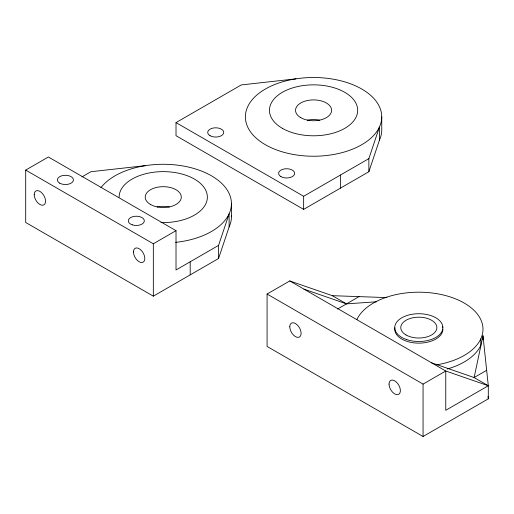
<?xml version="1.0" encoding="UTF-8"?>
<svg xmlns="http://www.w3.org/2000/svg" width="514" height="514" viewBox="0 0 514 514"><rect width="100%" height="100%" fill="white"/><g stroke="black" fill="none" stroke-linecap="round" stroke-linejoin="round"><path stroke-width="0.77" d="M289.774 280.94L445.76 370.999L445.76 410.3L488.3 385.738L482.987 335.796L474.12 377.552L488.3 385.738L488.3 398.838L423.067 436.495L267.081 346.436L267.081 294.04L289.774 280.94L332.314 295.678L346.494 303.864L376.736 301.769M218.553 245.409L229.115 213.843L229.115 226.937L218.553 258.503L153.326 296.167L25.7 222.485L25.7 170.083L48.387 156.988L176.013 230.67L176.013 269.966L218.553 245.409L218.553 258.503M368.866 171.721L368.866 158.627L379.428 127.061L379.428 140.155L368.866 171.721L303.639 209.384L176.013 135.702L176.013 122.602L241.246 84.938L295.916 78.848M81.938 176.912L90.933 171.721L145.603 165.63M25.7 170.083L153.326 243.771L176.013 230.67M176.013 122.602L303.639 196.284L368.866 158.627M337.576 309.017L359.035 296.623M267.081 294.04L423.067 384.099L445.76 370.999L488.3 385.738M486.662 370.311L474.12 377.552L431.58 362.813M332.314 295.678L386.933 297.612M303.954 289.131L346.494 303.864M488.049 396.455L488.3 398.838M482.987 335.796L482.987 339.651M480.802 338.835L480.802 345.382A64.173 37.053 0 0 1 447.212 369.02M423.067 384.099L423.067 436.495M381.748 116.871A68.182 39.366 0 0 1 279.475 150.962A68.182 39.366 0 0 1 279.475 82.78A68.182 39.366 0 0 1 381.748 116.871L381.748 129.971A68.182 39.366 0 0 1 379.428 140.155M340.506 174.998L340.506 188.098M303.639 196.284L303.639 209.384M231.435 203.653L231.435 216.754M190.193 261.78L190.193 274.881M153.326 243.771L153.326 296.167M231.39 215.289A68.182 39.366 0 0 1 229.115 226.937M157.085 206.962A18.048 10.421 0 0 1 169.421 206.962M307.398 120.173A18.048 10.421 0 0 1 319.734 120.173M119.132 197.1A44.12 25.475 0 0 1 164.017 171.637A44.12 25.475 0 0 1 207.341 197.986A44.12 25.475 0 0 1 160.953 222.543M100.962 187.636A68.182 39.366 0 0 1 216.818 179.296A68.182 39.366 0 0 1 175.615 242.364M442.882 329.243A24.068 13.891 0 0 1 417.561 343.121A24.068 13.891 0 0 1 394.88 327.797M442.355 326.351A24.068 13.891 0 0 1 442.747 327.797M356.825 319.657A64.173 37.053 0 0 1 463.602 302.707A64.173 37.053 0 0 1 437.029 364.773M133.473 251.956A8.025 4.632 60 0 0 141.98 262.538A8.025 4.632 60 0 0 141.98 251.198A8.025 4.632 60 0 0 133.473 251.956M34.207 194.645A8.025 4.632 60 0 0 42.72 205.234A8.025 4.632 60 0 0 42.72 193.887A8.025 4.632 60 0 0 34.207 194.645M59.733 183.183A8.025 4.632 0 0 0 73.155 181.108A8.025 4.632 0 0 0 63.331 175.435A8.025 4.632 0 0 0 59.733 183.183M132.297 224.856A8.025 4.632 0 0 0 144.331 220.847A8.025 4.632 0 0 0 132.297 216.831A8.025 4.632 0 0 0 132.297 224.856M300.799 117.687A18.048 10.421 0 0 0 330.997 113.016A18.048 10.421 0 0 0 308.895 100.256A18.048 10.421 0 0 0 300.799 117.687M150.486 204.469A18.048 10.421 0 0 0 180.684 199.798A18.048 10.421 0 0 0 158.582 187.038A18.048 10.421 0 0 0 150.486 204.469M210.046 135.702A8.025 4.632 0 0 0 223.468 133.621A8.025 4.632 0 0 0 213.644 127.954A8.025 4.632 0 0 0 210.046 135.702M280.952 176.636A8.025 4.632 0 0 0 294.368 174.561A8.025 4.632 0 0 0 284.544 168.888A8.025 4.632 0 0 0 280.952 176.636M282.366 128.333A44.12 25.475 0 0 0 356.183 116.916A44.12 25.475 0 0 0 302.148 85.716A44.12 25.475 0 0 0 282.366 128.333M389.034 384.099A8.025 4.632 60 0 0 397.547 394.681A8.025 4.632 60 0 0 397.547 383.341A8.025 4.632 60 0 0 389.034 384.099M289.774 326.788A8.025 4.632 60 0 0 298.281 337.377A8.025 4.632 60 0 0 298.281 326.03A8.025 4.632 60 0 0 289.774 326.788M406.054 334.974A18.048 10.421 0 0 0 436.251 330.303A18.048 10.421 0 0 0 414.143 317.543A18.048 10.421 0 0 0 406.054 334.974M406.786 339.638A24.068 13.891 0 0 0 442.882 327.611A24.068 13.891 0 0 0 406.786 315.577A24.068 13.891 0 0 0 406.786 339.638"/></g></svg>
